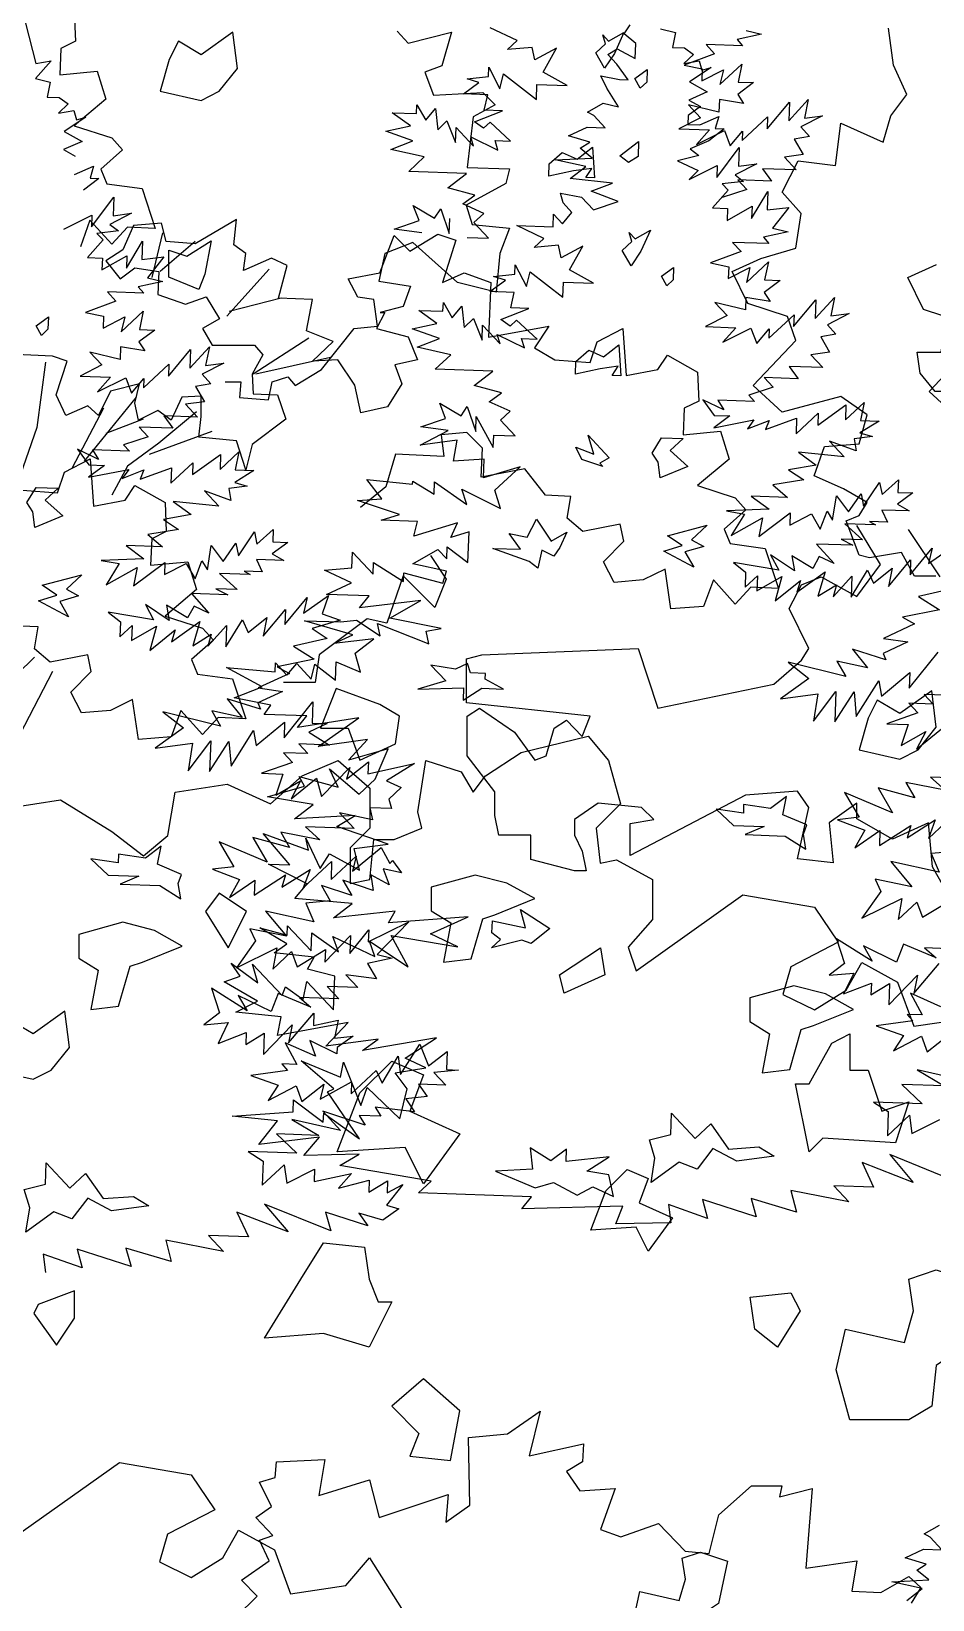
# Model space of a CAD drawing. Header units: inches. Extents: x -11 to 128, y 7 to 56.
# Drawn here: x 25.583 to 25.936, y 23.187 to 23.801 of the extents above; entities that cross this region are included whole.
import ezdxf

# ---------------------------------------------------------------- set-up
doc = ezdxf.new("R2010")
doc.units = ezdxf.units.IN
doc.header["$MEASUREMENT"] = 0
doc.layers.add('CAY', color=94, linetype='Continuous')
doc.layers.add('CAY-3', color=61, linetype='Continuous')
picture_1 = doc.add_image_def('image1.jpg', size_in_pixel=(1680, 1093))

# ---------------------------------------------------------------- blocks, each defined once
blk = doc.blocks.new('A$C76451831')
at = {"layer": 'CAY'}
for p, q in [((3764, 1772.8), (3822.4, 1787)), ((3822.4, 1787), (3840.1, 1765.7)), ((3573, 1752.2), (3604.2, 1765.7)), ((3604.2, 1765.7), (3631.9, 1741.6)), ((3673.8, 1720.9), (3680.9, 1765.7)), ((3680.9, 1765.7), (3711.5, 1755.7)), ((3732.8, 1752.2), (3764, 1772.8)), ((3840.1, 1765.7), (3850.7, 1728)), ((3545.3, 1728), (3573, 1752.2)), ((3711.5, 1755.7), (3722.2, 1738)), ((3722.2, 1738), (3732.8, 1752.2)), ((3455.6, 1700.3), (3462.1, 1738)), ((3462.1, 1738), (3507.5, 1745.1)), ((3507.5, 1745.1), (3545.3, 1728)), ((3631.9, 1741.6), (3631.9, 1706.7)), ((3317.1, 1724.4), (3361.9, 1731.5)), ((3361.9, 1731.5), (3406.7, 1703.8)), ((3850.7, 1728), (3829.5, 1706.7)), ((3677.3, 1706.7), (3673.8, 1720.9)), ((3406.7, 1703.8), (3434.4, 1682.6)), ((3434.4, 1682.6), (3455.6, 1700.3)), ((3631.9, 1706.7), (3614.8, 1689.6)), ((3631.9, 1661.9), (3635.5, 1696.7)), ((3635.5, 1696.7), (3653.2, 1696.7)), ((3653.2, 1696.7), (3677.3, 1706.7)), ((3829.5, 1706.7), (3833, 1676.1)), ((3614.8, 1689.6), (3614.8, 1658.4)), ((3833, 1676.1), (3847.2, 1679)), ((3847.2, 1679), (3878.4, 1661.9)), ((3614.8, 1658.4), (3631.9, 1661.9)), ((3878.4, 1661.9), (3878.4, 1627.1)), ((3864.3, 1582.3), (3957.4, 1648.4)), ((3957.4, 1648.4), (4019.9, 1637.7)), ((4019.9, 1637.7), (4040.5, 1607.1)), ((3878.4, 1627.1), (3857.2, 1602.9)), ((3857.2, 1602.9), (3864.3, 1582.3)), ((4040.5, 1607.1), (3999.3, 1585.8)), ((4047.6, 1565.2), (4061.2, 1589.4)), ((4061.2, 1589.4), (4092.4, 1572.3)), ((3999.3, 1585.8), (3992.2, 1561.6)), ((3992.2, 1561.6), (4019.9, 1548.1)), ((4019.9, 1548.1), (4047.6, 1565.2)), ((4092.4, 1572.3), (4106.6, 1533.9)), ((4106.6, 1533.9), (4154.9, 1541)), ((5470, 1100.6), (5471.1, 1075.2)), ((5427.3, 1091), (5436.5, 1055.8)), ((5856.5, 1075.7), (5832.8, 1086.9)), ((6069.6, 1081.4), (6048.2, 1076.7)), ((6056.2, 1084.5), (6069.6, 1081.4)), ((5458.4, 1068.9), (5457.3, 1045.7)), ((5471.1, 1075.2), (5458.4, 1068.9)), ((5848, 1067.8), (5856.5, 1075.7)), ((5869.4, 1069.8), (5848, 1067.8)), ((5871.7, 1058.8), (5869.4, 1069.8)), ((5890.7, 1069), (5871.7, 1058.8)), ((5879.1, 1048.1), (5890.7, 1069)), ((6053, 1071.1), (6021.3, 1072.2)), ((6021.3, 1072.2), (6028.7, 1064.2)), ((6048.2, 1076.7), (6053, 1071.1)), ((5449.8, 1058.1), (5436.1, 1042.7)), ((5436.5, 1055.8), (5449.8, 1058.1)), ((6028.7, 1064.2), (6002.1, 1054.3)), ((6002.1, 1054.3), (6017.8, 1051)), ((6033.2, 1037.3), (6052.4, 1055.2)), ((6052.4, 1055.2), (6049.1, 1039.5)), ((5436.1, 1042.7), (5449.1, 1039.5)), ((5457.3, 1045.7), (5490, 1048.9)), ((5490, 1048.9), (5497.4, 1024.6)), ((5812.7, 1042.3), (5831.4, 1044.3)), ((5823, 1039.2), (5812.7, 1042.3)), ((5831.4, 1044.3), (5831.6, 1052.5)), ((5831.6, 1052.5), (5841.4, 1033.6)), ((5841.4, 1033.6), (5844.6, 1046.6)), ((5844.6, 1046.6), (5873.3, 1024.3)), ((5900, 1036.5), (5879.1, 1048.1)), ((6017.8, 1051), (6017.5, 1040.6)), ((6017.5, 1040.6), (6036.4, 1050.3)), ((6036.4, 1050.3), (6033.2, 1037.3)), ((5449.1, 1039.5), (5446.4, 1026.4)), ((5446.4, 1026.4), (5456.8, 1026.1)), ((5809.5, 1029.2), (5823, 1039.2)), ((5830.8, 1028.5), (5809.5, 1029.2)), ((5827.6, 1015), (5830.8, 1028.5)), ((5873.3, 1024.3), (5873.7, 1037.4)), ((5873.7, 1037.4), (5900, 1036.5)), ((6062.7, 1039), (6048.8, 1028.6)), ((6048.8, 1028.6), (6053.9, 1020.7)), ((6049.1, 1039.5), (6062.7, 1039)), ((5464.8, 1020.4), (5456.3, 1012.5)), ((5456.3, 1012.5), (5469.5, 1014.7)), ((5456.8, 1026.1), (5464.8, 1020.4)), ((5469.5, 1014.7), (5472, 1006.5)), ((5497.4, 1024.6), (5470, 1001.4)), ((5747.3, 1012.8), (5768.6, 1012.1)), ((5763.2, 1001.4), (5747.3, 1012.8)), ((5768.6, 1012.1), (5768.9, 1019.8)), ((5768.9, 1019.8), (5776.6, 1006.4)), ((5776.6, 1006.4), (5785.1, 1016.5)), ((5785.1, 1016.5), (5787.1, 997.8)), ((5819.1, 1004.9), (5843.5, 1014.5)), ((5843.5, 1014.5), (5827.6, 1015)), ((6005.9, 1019.7), (6016.3, 1008.4)), ((6032.4, 1013.3), (6005.9, 1019.7)), ((6032.8, 1024.2), (6032.4, 1013.3)), ((6053.9, 1020.7), (6032.8, 1024.2)), ((6074.5, 998.7), (6093.9, 1022)), ((6093.3, 1005.7), (6110.2, 1024.2)), ((6093.9, 1022), (6093.3, 1005.7)), ((6110.2, 1024.2), (6107, 1008)), ((5480.2, 1008.9), (5461.2, 996.5)), ((5470, 1001.4), (5502.7, 990.9)), ((5472, 1006.5), (5480.2, 1008.9)), ((5741.8, 996.7), (5763.2, 1001.4)), ((5787.1, 997.8), (5795.1, 1005.7)), ((5795.1, 1005.7), (5802.6, 986.9)), ((5802.6, 986.9), (5803.1, 1000)), ((5803.1, 1000), (5818.4, 983.6)), ((5827.1, 999.2), (5819.1, 1004.9)), ((5832.7, 1004.4), (5827.1, 999.2)), ((5850.7, 987.9), (5832.7, 1004.4)), ((6016.3, 1008.4), (5997.4, 998.7)), ((6052.8, 988.6), (6074.8, 1009.1)), ((6074.8, 1009.1), (6074.5, 998.7)), ((6122.9, 1010.1), (6104, 1000.4)), ((6104, 1000.4), (6111.4, 992)), ((6107, 1008), (6122.9, 1010.1)), ((5476.8, 987.8), (5460.6, 980.6)), ((5461.2, 996.5), (5476.8, 987.8)), ((5502.7, 990.9), (5512.2, 980.3)), ((5765.5, 988.2), (5741.8, 996.7)), ((5746.2, 980.7), (5765.5, 988.2)), ((5818.4, 983.6), (5815.9, 991.8)), ((5815.9, 991.8), (5839.5, 980.1)), ((5839.5, 980.1), (5837.1, 988.4)), ((5837.1, 988.4), (5850.7, 987.9)), ((5997.4, 998.7), (6024.1, 997.7)), ((6024.1, 997.7), (6012.8, 985)), ((6012.8, 985), (6037.3, 997.3)), ((6037.3, 997.3), (6042.2, 983.9)), ((6042.2, 983.9), (6053.1, 996.7)), ((6053.1, 996.7), (6052.8, 988.6)), ((6111.4, 992), (6098.2, 989.7)), ((6098.2, 989.7), (6105.9, 976.3)), ((5460.6, 980.6), (5470.9, 974.8)), ((5512.2, 980.3), (5493.2, 963.4)), ((5775.4, 974.2), (5746.2, 980.7)), ((5761.9, 961.5), (5775.4, 974.2)), ((6105.9, 976.3), (6089.5, 974.1)), ((6089.5, 974.1), (6099.9, 962.9)), ((5470.3, 959), (5486.9, 966.1)), ((5486.9, 966.1), (5483.8, 955.8)), ((5493.2, 963.4), (5498.5, 950.8)), ((5812.1, 959.8), (5761.9, 961.5)), ((5795.8, 947.2), (5812.1, 959.8)), ((6070.5, 963.9), (6078.3, 953.2)), ((6099.9, 962.9), (6070.5, 963.9)), ((5491.5, 955.5), (5478, 945.1)), ((5483.8, 955.8), (5491.5, 955.5)), ((5498.5, 950.8), (5529.1, 946.6)), ((5529.1, 946.6), (5540.7, 911.8)), ((5819.6, 940.9), (5795.8, 947.2)), ((6056.8, 945.8), (6035.2, 938.9)), ((6078.3, 953.2), (6048.9, 954.2)), ((6048.9, 954.2), (6056.8, 945.8)), ((5485, 913.1), (5504.5, 939.2)), ((5504.5, 939.2), (5503.9, 922.9)), ((5770.8, 918.6), (5765.8, 931.9)), ((5765.8, 931.9), (5784.4, 920.9)), ((5808.9, 933.2), (5819.6, 940.9)), ((5827.2, 924.8), (5808.9, 933.2)), ((5460.9, 911.2), (5485.4, 923.5)), ((5483.7, 919.1), (5475.3, 895.9)), ((5502.7, 898.1), (5483.7, 919.1)), ((5485.4, 923.5), (5485, 913.1)), ((5519.9, 925), (5501, 915.3)), ((5503.9, 922.9), (5519.9, 925)), ((5749.2, 911.2), (5770.8, 918.6)), ((5784.4, 920.9), (5789.7, 928.8)), ((5789.7, 928.8), (5797.1, 907.3)), ((5797.1, 907.3), (5797.6, 920.4)), ((5818.7, 916.9), (5827.2, 924.8)), ((5831.4, 903.4), (5818.7, 916.9)), ((5508.5, 909.6), (5489.8, 907.5)), ((5489.8, 907.5), (5495.1, 901.9)), ((5501, 915.3), (5508.5, 909.6)), ((5516.4, 912.8), (5502.7, 898.1)), ((5540.7, 911.8), (5516.4, 912.8)), ((5773.1, 908.1), (5749.2, 911.2)), ((5812.9, 904), (5831.4, 903.4)), ((5495.1, 901.9), (5481.4, 886.5)), ((5515.5, 877.1), (5529.5, 900.7)), ((5529.5, 900.7), (5528.9, 884.8)), ((5481.4, 886.5), (5494.5, 886)), ((5494.1, 875.6), (5515.9, 888)), ((5494.5, 886), (5494.1, 875.6)), ((5515.9, 888), (5515.5, 877.1)), ((5528.9, 884.8), (5548, 886.9)), ((5548, 886.9), (5533.8, 868.8)), ((5547.3, 865.6), (5525.8, 860.9)), ((5533.8, 868.8), (5547.3, 865.6)), ((5506.3, 848.5), (5479.7, 838.5)), ((5498.9, 856.4), (5506.3, 848.5)), ((5530.6, 855.3), (5498.9, 856.4)), ((5525.8, 860.9), (5530.6, 855.3)), ((5479.7, 838.5), (5495.4, 835.2)), ((5495.4, 835.2), (5495.1, 824.8)), ((5510.8, 821.5), (5530, 839.5)), ((5530, 839.5), (5526.8, 823.7)), ((5495.1, 824.8), (5514, 834.6)), ((5514, 834.6), (5510.8, 821.5)), ((5540.3, 823.2), (5526.4, 812.8)), ((5526.8, 823.7), (5540.3, 823.2)), ((5510.4, 808.4), (5510, 797.5)), ((5531.5, 805), (5510.4, 808.4)), ((5526.4, 812.8), (5531.5, 805)), ((5570.9, 790), (5587.9, 808.4)), ((5587.9, 808.4), (5584.6, 792.2)), ((5510, 797.5), (5483.5, 803.9)), ((5483.5, 803.9), (5494, 792.7)), ((5552.1, 782.9), (5571.5, 806.3)), ((5571.5, 806.3), (5570.9, 790)), ((5600.5, 794.4), (5581.6, 784.6)), ((5584.6, 792.2), (5600.5, 794.4)), ((5494, 792.7), (5475, 782.9)), ((5475, 782.9), (5501.7, 782)), ((5501.7, 782), (5490.4, 769.2)), ((5490.4, 769.2), (5514.9, 781.5)), ((5514.9, 781.5), (5519.8, 768.2)), ((5519.8, 768.2), (5530.7, 781)), ((5530.4, 772.8), (5552.4, 793.3)), ((5530.7, 781), (5530.4, 772.8)), ((5552.4, 793.3), (5552.1, 782.9)), ((5581.6, 784.6), (5589, 776.2)), ((5589, 776.2), (5575.8, 773.9)), ((5575.8, 773.9), (5583.5, 760.5)), ((5583.5, 760.5), (5567.1, 758.4)), ((5567.1, 758.4), (5577.6, 747.1)), ((5577.6, 747.1), (5548.1, 748.2)), ((5548.1, 748.2), (5555.9, 737.5)), ((5534.4, 730.1), (5512.8, 723.1)), ((5526.5, 738.5), (5534.4, 730.1)), ((5555.9, 737.5), (5526.5, 738.5)), ((5472.8, 719.1), (5482.8, 705.6)), ((5491.1, 710.3), (5472.8, 719.1)), ((5518.1, 717.5), (5485.9, 718.6)), ((5485.9, 718.6), (5491.1, 710.3)), ((5512.8, 723.1), (5518.1, 717.5)), ((5573.1, 697), (5597.7, 714.7)), ((5597.3, 701.6), (5613.7, 716.9)), ((5597.7, 714.7), (5597.3, 701.6)), ((5613.7, 716.9), (5610.4, 701.1)), ((5496.3, 705.1), (5482.4, 694.7)), ((5482.4, 694.7), (5517.5, 701.6)), ((5482.8, 705.6), (5496.3, 705.1)), ((5517.5, 701.6), (5511.8, 693.7)), ((5511.8, 693.7), (5530.6, 701.2)), ((5527.6, 693.1), (5554.7, 703.1)), ((5530.6, 701.2), (5527.6, 693.1)), ((5554.2, 689.5), (5573.5, 707.4)), ((5554.7, 703.1), (5554.2, 689.5)), ((5573.5, 707.4), (5573.1, 697)), ((5626.7, 700.5), (5610, 690.2)), ((5610.4, 701.1), (5626.7, 700.5)), ((5620.8, 687.1), (5604.8, 685)), ((5604.8, 685), (5606.7, 674.5)), ((5610, 690.2), (5620.8, 687.1)), ((5596.1, 669.4), (5556.4, 673.5)), ((5556.4, 673.5), (5571.9, 662.1)), ((5606.7, 674.5), (5583.5, 683)), ((5583.5, 683), (5596.1, 669.4)), ((5571.9, 662.1), (5547.7, 658)), ((5547.7, 658), (5561, 649.3)), ((5561, 649.3), (5534.1, 644.8)), ((5534.1, 644.8), (5546.9, 634)), ((5613.2, 626.2), (5627.1, 647)), ((5627.1, 647), (5629.4, 636.5)), ((5629.4, 636.5), (5643.5, 649.2)), ((5643.5, 649.2), (5643.1, 638.3)), ((5515.2, 635.1), (5530.7, 623.7)), ((5546.9, 634), (5515.2, 635.1)), ((5586.1, 614), (5589.5, 635.2)), ((5589.5, 635.2), (5599.9, 621.2)), ((5599.9, 621.2), (5610.9, 637.2)), ((5610.9, 637.2), (5613.2, 626.2)), ((5656.2, 637.9), (5642.7, 627.9)), ((5643.1, 638.3), (5656.2, 637.9)), ((5530.7, 623.7), (5493.4, 622.2)), ((5493.4, 622.2), (5509.2, 619.4)), ((5509.2, 619.4), (5497.7, 600.8)), ((5497.7, 600.8), (5525, 616.1)), ((5521.7, 599.9), (5549.1, 620.3)), ((5525, 616.1), (5521.7, 599.9)), ((5549.1, 620.3), (5548.8, 609.9)), ((5548.8, 609.9), (5567.7, 619.6)), ((5567.7, 619.6), (5575.4, 606.2)), ((5575.4, 606.2), (5581.3, 621.9)), ((5581.3, 621.9), (5586.1, 614)), ((5629, 622.9), (5634, 612.3)), ((5652.9, 622.1), (5629, 622.9)), ((5642.7, 627.9), (5652.9, 622.1)), ((5596.8, 610.9), (5612.2, 596.8)), ((5623.5, 610), (5596.8, 610.9)), ((5618.2, 612.9), (5623.5, 610)), ((5634, 612.3), (5618.2, 612.9)), ((5603.9, 592.1), (5572.2, 593.2)), ((5572.2, 593.2), (5587.5, 576.3)), ((5612.2, 596.8), (5593.6, 597.4)), ((5593.6, 597.4), (5603.9, 592.1)), ((5653.7, 566.3), (5673.1, 589.7)), ((5669.9, 576.2), (5691.8, 591.7)), ((5673.1, 589.7), (5669.9, 576.2)), ((5691.8, 591.7), (5686.2, 575.6)), ((5499.6, 577.1), (5510.2, 568.6)), ((5539.2, 570.3), (5499.6, 577.1)), ((5552.8, 569.8), (5532, 583.7)), ((5532, 583.7), (5539.2, 570.3)), ((5568.7, 572), (5550.5, 583.1)), ((5550.5, 583.1), (5552.8, 569.8)), ((5574.5, 582.2), (5568.7, 572)), ((5587.5, 576.3), (5574.5, 582.2)), ((5634.8, 556.1), (5654.2, 579.4)), ((5654.2, 579.4), (5653.7, 566.3)), ((5686.2, 575.6), (5701.9, 570.1)), ((5510.2, 568.6), (5509.7, 555.5)), ((5509.7, 555.5), (5520.5, 565.5)), ((5520.5, 565.5), (5520, 552.4)), ((5520, 552.4), (5541.7, 564.8)), ((5541.7, 564.8), (5536, 543.7)), ((5536, 543.7), (5557.9, 561.5)), ((5554.9, 551.2), (5579.5, 568.9)), ((5557.9, 561.5), (5554.9, 551.2)), ((5579.5, 568.9), (5573.3, 547.8)), ((5586.4, 547.4), (5602.9, 565.4)), ((5602.3, 546.8), (5616.7, 570.3)), ((5602.9, 565.4), (5602.3, 546.8)), ((5616.7, 570.3), (5621.8, 559.3)), ((5621.8, 559.3), (5638.1, 572.3)), ((5638.1, 572.3), (5634.8, 556.1)), ((5701.9, 570.1), (5677.6, 562.8)), ((5677.6, 562.8), (5690.5, 554.2)), ((5573.3, 547.8), (5589.5, 557.7)), ((5589.5, 557.7), (5586.4, 547.4)), ((5690.5, 554.2), (5661.2, 547.5)), ((5661.2, 547.5), (5679.4, 536)), ((5679.4, 536), (5647, 529.4)), ((5683.6, 539.8), (5680.1, 515.6)), ((5657.7, 523.6), (5630.5, 510.9)), ((5647, 529.4), (5657.7, 523.6)), ((5651.7, 507.9), (5630, 497.8)), ((5630.5, 510.9), (5651.7, 507.9)), ((5680.1, 515.6), (5652.4, 515.6)), ((5632.6, 492.3), (5603.4, 501.4)), ((5603.4, 501.4), (5616.4, 485.1)), ((5630, 497.8), (5632.6, 492.3)), ((5653, 467.5), (5678.1, 498.8)), ((5678.1, 498.8), (5677.5, 480.3)), ((5597.6, 477.6), (5547.3, 490.2)), ((5547.3, 490.2), (5565.4, 476)), ((5589.9, 491), (5597.6, 477.6)), ((5616.4, 485.1), (5589.9, 491)), ((5628.7, 460.7), (5653.5, 481.1)), ((5653.5, 481.1), (5653, 467.5)), ((5690.6, 479.8), (5674.5, 472.2)), ((5677.5, 480.3), (5690.6, 479.8)), ((5565.4, 476), (5540.7, 458.3)), ((5606.8, 442.8), (5626.5, 473.9)), ((5626.5, 473.9), (5628.7, 460.7)), ((5674.5, 472.2), (5692.6, 461.1)), ((5540.7, 458.3), (5573.1, 462.6)), ((5569.5, 438.7), (5589, 464.8)), ((5573.1, 462.6), (5569.5, 438.7)), ((5589, 464.8), (5588.1, 438)), ((5588.1, 438), (5604.8, 464.2)), ((5604.8, 464.2), (5606.8, 442.8)), ((5652.5, 454.4), (5660.4, 445.9)), ((5673.8, 453.6), (5652.5, 454.4)), ((5665.9, 462.1), (5673.8, 453.6)), ((5692.6, 461.1), (5665.9, 462.1)), ((5660.4, 445.9), (5633.3, 436.5)), ((5685.6, 416.1), (5710.5, 441.5)), ((5707.5, 431.2), (5726.6, 446.4)), ((5710.5, 441.5), (5707.5, 431.2)), ((5726.6, 446.4), (5726.2, 435.9)), ((5726.2, 435.9), (5766.8, 445)), ((5766.8, 445), (5742.3, 429.9)), ((5633.3, 436.5), (5651.9, 435.8)), ((5651.9, 435.8), (5645.8, 417.4)), ((5645.8, 417.4), (5667.5, 429.8)), ((5659.3, 414.3), (5681.2, 432.1)), ((5667.5, 429.8), (5659.3, 414.3)), ((5681.2, 432.1), (5685.6, 416.1)), ((5742.3, 429.9), (5755.2, 424.1)), ((5755.2, 424.1), (5744.5, 414)), ((5744.5, 414), (5746.9, 405.8)), ((5701.4, 401.9), (5714.1, 388.3)), ((5730.2, 395.9), (5701.4, 401.9)), ((5746.9, 405.8), (5727.9, 406.4)), ((5727.9, 406.4), (5730.2, 395.9)), ((5650.1, 385.1), (5657.8, 371.7)), ((5684.3, 378.5), (5650.1, 385.1)), ((5714.1, 388.3), (5671.6, 389.8)), ((5671.6, 389.8), (5684.3, 378.5)), ((5596.3, 376.6), (5609.2, 354.8)), ((5638.3, 358.8), (5596.3, 376.6)), ((5625.9, 380.5), (5638.3, 358.8)), ((5657.8, 371.7), (5625.9, 380.5)), ((5712.8, 351.2), (5737.6, 371.6)), ((5737.6, 371.6), (5745.2, 357.8)), ((5669.7, 336.4), (5694.5, 359.5)), ((5694, 343.7), (5716, 364.2)), ((5694.5, 359.5), (5694, 343.7)), ((5716, 364.2), (5712.8, 351.2)), ((5745.2, 357.8), (5747.6, 360.4)), ((5747.6, 360.4), (5755.4, 349.7)), ((5609.2, 354.8), (5590.5, 352.7)), ((5590.5, 352.7), (5614.2, 343.7)), ((5614.2, 343.7), (5605.5, 328.2)), ((5605.5, 328.2), (5627.4, 343.3)), ((5626.9, 330.2), (5654.2, 347.8)), ((5627.4, 343.3), (5626.9, 330.2)), ((5651.2, 337), (5675.7, 352.5)), ((5654.2, 347.8), (5651.2, 337)), ((5675.7, 352.5), (5669.7, 336.4)), ((5730.8, 334.2), (5704.4, 343.3)), ((5704.4, 343.3), (5712.1, 329.9)), ((5744.6, 339.2), (5728.6, 347.9)), ((5728.6, 347.9), (5730.8, 334.2)), ((5755.4, 349.7), (5739.6, 353)), ((5739.6, 353), (5744.6, 339.2)), ((5712.1, 329.9), (5685.6, 338.5)), ((5685.6, 338.5), (5693.3, 325.1)), ((5636.8, 316.2), (5655.1, 294.3)), ((5679.1, 307), (5636.8, 316.2)), ((5693.3, 325.1), (5672, 323.1)), ((5672, 323.1), (5679.1, 307)), ((5726.5, 289.5), (5762, 306.9)), ((5762, 306.9), (5734.3, 278.4)), ((5628.2, 290.2), (5611.5, 266.8)), ((5623.2, 300.8), (5628.2, 290.2)), ((5655.1, 294.3), (5623.2, 300.8)), ((5688.7, 271.8), (5710.9, 295)), ((5710.3, 279.2), (5726.9, 299.9)), ((5710.9, 295), (5710.3, 279.2)), ((5726.9, 299.9), (5726.5, 289.5)), ((5611.5, 266.8), (5646.6, 284.1)), ((5646.6, 284.1), (5643.2, 265.7)), ((5643.2, 265.7), (5659.6, 281)), ((5659.6, 281), (5664.6, 267.6)), ((5664.6, 267.6), (5689.1, 282.7)), ((5689.1, 282.7), (5688.7, 271.8)), ((5747.3, 275.2), (5725.9, 270.5)), ((5734.3, 278.4), (5747.3, 275.2)), ((5733.6, 257.1), (5706.9, 260.7)), ((5706.9, 260.7), (5717.4, 249.5)), ((5725.9, 270.5), (5733.6, 257.1)), ((5620.7, 229.3), (5589.6, 249)), ((5589.6, 249), (5596.6, 227.4)), ((5717.4, 249.5), (5690.7, 250.4)), ((5690.7, 250.4), (5700.8, 239.6)), ((5641.9, 228.5), (5613, 242.7)), ((5613, 242.7), (5620.7, 229.3)), ((5647.9, 244.2), (5641.9, 228.5)), ((5676.5, 232.3), (5647.9, 244.2)), ((5700.8, 239.6), (5666.4, 240.8)), ((5666.4, 240.8), (5676.5, 232.3)), ((5596.6, 227.4), (5583.1, 217)), ((5583.1, 217), (5604.4, 219)), ((5604.4, 219), (5595.6, 200.7)), ((5656.8, 201.3), (5679, 227.2)), ((5679, 227.2), (5678.7, 216.4)), ((5678.7, 216.4), (5700.1, 221.1)), ((5700.1, 221.1), (5696.9, 205.3)), ((5595.6, 200.7), (5620, 210.3)), ((5620, 210.3), (5619.6, 199.9)), ((5619.6, 199.9), (5635.8, 209.7)), ((5635.2, 191.1), (5660.1, 217)), ((5635.8, 209.7), (5635.2, 191.1)), ((5660.1, 217), (5656.8, 201.3)), ((5696.9, 205.3), (5713.2, 207)), ((5713.2, 207), (5699.3, 197.1)), ((5654.1, 201.4), (5664.3, 182.4)), ((5680.4, 189.6), (5654.1, 201.4)), ((5699.1, 191.6), (5675.5, 203.3)), ((5675.5, 203.3), (5680.4, 189.6)), ((5699.3, 197.1), (5699.1, 191.6)), ((5754.7, 173.8), (5771.4, 200)), ((5771.4, 200), (5778.9, 181.1)), ((5778.9, 181.1), (5795.2, 193.7)), ((5795.2, 193.7), (5794.7, 177.9)), ((5651.2, 182.9), (5656, 177.3)), ((5664.3, 182.4), (5651.2, 182.9)), ((5738.5, 166.2), (5752.5, 189.8)), ((5752.5, 189.8), (5754.7, 173.8)), ((5794.7, 177.9), (5805.1, 177.5)), ((5656, 177.3), (5624.1, 172.9)), ((5624.1, 172.9), (5647.8, 164.4)), ((5647.8, 164.4), (5639.2, 151.1)), ((5668.6, 150.1), (5687.7, 165.3)), ((5684.6, 152.2), (5711.8, 167.2)), ((5687.7, 165.3), (5684.6, 152.2)), ((5711.5, 156.8), (5733.5, 177.3)), ((5711.8, 167.2), (5711.5, 156.8)), ((5733.5, 177.3), (5738.5, 166.2)), ((5794.2, 164.3), (5770.2, 165.1)), ((5770.2, 165.1), (5778, 154.4)), ((5805.1, 177.5), (5783.7, 175.5)), ((5783.7, 175.5), (5794.2, 164.3)), ((5639.2, 151.1), (5663.7, 163.9)), ((5663.7, 163.9), (5668.6, 150.1)), ((5778, 154.4), (5759.3, 152.4)), ((5759.3, 152.4), (5766.7, 141.2)), ((5723.7, 129.6), (5686.9, 141.7)), ((5686.9, 141.7), (5702.2, 124.9)), ((5737.5, 137.3), (5718.5, 137.9)), ((5718.5, 137.9), (5723.7, 129.6)), ((5766.7, 141.2), (5732.4, 145.1)), ((5732.4, 145.1), (5737.5, 137.3)), ((5702.2, 124.9), (5659.9, 134.5)), ((5659.9, 134.5), (5683.5, 120.6)), ((5646.4, 121.9), (5664.3, 104.9)), ((5683.5, 120.6), (5646.4, 121.9)), ((5621.8, 106.4), (5634.7, 98.2)), ((5664.3, 104.9), (5621.8, 106.4)), ((5634.7, 98.2), (5633.9, 77)), ((5633.9, 77), (5653.1, 94.9)), ((5653.1, 94.9), (5655.3, 78.9)), ((5655.3, 78.9), (5679.7, 91.2)), ((5679.7, 91.2), (5679.3, 80.4)), ((5679.3, 80.4), (5711.8, 87.4)), ((5711.8, 87.4), (5700.4, 74.6)), ((5700.4, 74.6), (5727.4, 81.4)), ((5727.4, 81.4), (5727.1, 71)), ((5727.1, 71), (5743.3, 80.8)), ((5756.7, 77.6), (5742.5, 59.6)), ((5743.3, 80.8), (5742.9, 70.4)), ((5742.9, 70.4), (5756.7, 77.6)), ((5693.7, 37.2), (5636.1, 60.6)), ((5636.1, 60.6), (5656.5, 36.3)), ((5753.3, 56.5), (5739.3, 46.5)), ((5742.5, 59.6), (5753.3, 56.5)), ((5656.5, 36.3), (5611.8, 53.7)), ((5611.8, 53.7), (5621.9, 32)), ((5726, 41.5), (5689.3, 53.7)), ((5689.3, 53.7), (5693.7, 37.2)), ((5739.3, 46.5), (5718.3, 52.7)), ((5718.3, 52.7), (5726, 41.5)), ((5600.2, 19.2), (5549.8, 29.1)), ((5549.8, 29.1), (5554.6, 10.4)), ((5621.9, 32), (5587.1, 33.3)), ((5587.1, 33.3), (5600.2, 19.2)), ((5476.9, 4.9), (5442.9, 17)), ((5442.9, 17), (5445, 1)), ((5472.5, 21.4), (5476.9, 4.9)), ((5519.5, 6.1), (5472.5, 21.4)), ((5515.1, 22.2), (5519.5, 6.1)), ((5554.6, 10.4), (5515.1, 22.2))]:
    blk.add_line(p, q, dxfattribs=at)
for points in [[(4291.9, 2026.8), (4309.9, 2044.7), (4296.2, 2058.5), (4320.4, 2075.3), (4312, 2093.3), (4323.6, 2097.5), (4308.8, 2113.3), (4322.5, 2122.8), (4312, 2143.9), (4325.7, 2148.1), (4326.7, 2161.8), (4368.9, 2163.9), (4363.7, 2132.3), (4408, 2146), (4416.4, 2113.3), (4476.5, 2133.3), (4474.4, 2109.1), (4495.5, 2123.9), (4494.4, 2182.9), (4528.2, 2186.1), (4556.7, 2206.1), (4547.2, 2167.1), (4594.6, 2177.6), (4593.6, 2161.8), (4579.9, 2153.4), (4591.5, 2136.5), (4622.1, 2138.6), (4609.4, 2102.8), (4627.3, 2096.4), (4660, 2108), (4683.2, 2083.8), (4704.3, 2081.7), (4712.8, 2115.4), (4741.2, 2140.7), (4767.6, 2140.7), (4765.5, 2131.2), (4794, 2138.6), (4788.7, 2069), (4833, 2075.3), (4828.8, 2049), (4854.1, 2047.9), (4878.3, 2061.6), (4888.9, 2052.1), (4880.5, 2038.4)], [(1249.3, 1161.6), (1258.8, 1151.1), (1296.7, 1160.6), (1288.3, 1131.1), (1273.5, 1125.8), (1280.9, 1105.7), (1324.2, 1107.9), (1334.7, 1097.3), (1315.7, 1086.8), (1310.4, 1042.5), (1347.4, 1041.4), (1344.2, 1028.7), (1309.4, 1009.8), (1314.7, 992.9), (1347.4, 989.7), (1338.9, 967.6), (1335.8, 933.8), (1302, 942.3), (1263, 977.1), (1238.7, 967.6), (1233.4, 943.3), (1260.9, 939.1), (1254.5, 921.2), (1234.5, 915.9), (1238.7, 915.9), (1231.3, 902.2), (1258.8, 894.8), (1267.2, 874.8), (1247.2, 870.5), (1253.5, 853.7)], [(1738.5, 824), (1713.4, 847.2), (1750.3, 886.5)], [(1743.2, 907.3), (1708.6, 918.7), (1694.9, 946.6), (1720, 958)], [(1479.2, 1163.4), (1492.2, 1160.3), (1489.5, 1147.2), (1499.9, 1146.8), (1507.9, 1141.1), (1499.4, 1133.3), (1512.7, 1135.5), (1515.1, 1127.3), (1523.3, 1129.7), (1504.3, 1117.2), (1519.9, 1108.5), (1503.8, 1101.4), (1514, 1095.6), (1503.3, 1087.8), (1503, 1080.1), (1513.4, 1079.7), (1530, 1086.9), (1526.9, 1076.5), (1534.6, 1076.3), (1521.1, 1065.9), (1505, 1058.7), (1512.5, 1053), (1493.8, 1048.2), (1512, 1039.9), (1504.1, 1032), (1528.5, 1044.3), (1528.1, 1033.9), (1547.6, 1060), (1547.1, 1043.7), (1563, 1045.8), (1544.1, 1036.1), (1551.6, 1030.3), (1532.9, 1028.3), (1538.2, 1022.7), (1524.5, 1007.3), (1537.6, 1006.8), (1537.3, 996.4), (1559, 1008.8), (1558.6, 997.9), (1572.6, 1021.5), (1572, 1005.6), (1591.1, 1007.7), (1576.9, 989.6), (1590.4, 986.4), (1568.9, 981.7), (1573.7, 976.1), (1542, 977.2), (1549.5, 969.2), (1522.8, 959.3), (1538.6, 956), (1538.2, 945.6), (1557.1, 955.4), (1554, 942.3), (1573.2, 960.2), (1569.9, 944.5), (1583.5, 944), (1569.5, 933.6), (1574.7, 925.7), (1553.5, 929.2), (1553.1, 918.3), (1526.6, 924.7), (1537.1, 913.4), (1518.2, 903.7), (1544.9, 902.7), (1533.5, 890), (1558, 902.3), (1563, 889), (1573.8, 901.7), (1573.5, 893.6), (1595.6, 914.1), (1595.2, 903.7), (1614.6, 927.1), (1614, 910.8), (1631, 929.2), (1627.7, 913), (1643.6, 915.2), (1624.7, 905.4), (1632.1, 897), (1618.9, 894.7), (1626.6, 881.3), (1610.2, 879.2), (1620.7, 867.9), (1591.3, 868.9), (1599.1, 858.2), (1569.6, 859.3), (1577.5, 850.8), (1556, 843.9), (1561.2, 838.3), (1529.1, 839.4), (1534.2, 831), (1515.9, 839.8), (1525.9, 826.3), (1539.5, 825.9), (1525.5, 815.5), (1560.6, 822.4), (1554.9, 814.4), (1573.8, 821.9), (1570.8, 813.9), (1597.8, 823.8), (1597.4, 810.2), (1616.6, 828.2), (1616.2, 817.7), (1640.9, 835.5), (1640.4, 822.3), (1656.8, 837.6), (1653.5, 821.9), (1669.8, 821.3), (1653.1, 811), (1663.9, 807.9), (1648, 805.8), (1649.9, 795.3), (1626.6, 803.8), (1639.3, 790.2), (1599.5, 794.3), (1615, 782.9), (1590.8, 778.7), (1604.1, 770.1), (1577.2, 765.6), (1590, 754.7), (1558.3, 755.8), (1573.8, 744.4), (1536.6, 743), (1552.3, 740.2), (1540.8, 721.6), (1568.1, 736.9), (1564.8, 720.7), (1592.2, 741.1), (1591.9, 730.6), (1610.8, 740.4), (1618.5, 727), (1624.5, 742.7), (1629.2, 734.8), (1632.6, 756), (1643, 742), (1654, 757.9), (1656.3, 747), (1670.2, 767.8), (1672.6, 757.3), (1686.6, 770), (1686.2, 759.1), (1699.3, 758.6), (1685.9, 748.7), (1696.1, 742.9), (1672.1, 743.7), (1677.2, 733.1), (1661.3, 733.7), (1666.6, 730.8), (1639.9, 731.7), (1655.3, 717.6), (1636.8, 718.2), (1647, 712.9), (1615.3, 714), (1630.6, 697.1), (1617.6, 703), (1611.9, 692.8), (1593.7, 703.8), (1595.9, 690.6), (1575.1, 704.5), (1582.3, 691.1), (1542.7, 697.9), (1553.3, 689.4), (1552.8, 676.3), (1563.6, 686.3), (1563.1, 673.2), (1584.9, 685.6), (1579.1, 664.5), (1601.1, 682.3), (1598, 672), (1622.6, 689.7), (1616.4, 668.6), (1632.6, 678.5), (1629.6, 668.1), (1646.1, 686.1), (1645.4, 667.6), (1659.8, 691.1), (1664.9, 680), (1681.2, 693.1), (1677.9, 676.9), (1697.3, 700.2), (1696.8, 687.1), (1716.2, 710.4), (1713, 696.9), (1734.9, 712.5)], [(1733.6, 674.9), (1704.3, 668.2), (1722.5, 656.7), (1690.1, 650.1), (1700.8, 644.3), (1673.6, 631.7), (1694.8, 628.7), (1673.2, 618.6), (1675.7, 613), (1646.5, 622.2), (1659.6, 605.9), (1633, 611.8), (1640.7, 598.4), (1590.4, 611), (1608.5, 596.8), (1583.9, 579.1), (1616.2, 583.4), (1612.6, 559.5), (1632.1, 585.5), (1631.2, 558.8), (1648, 585), (1649.9, 563.6), (1669.6, 594.7), (1671.9, 581.4), (1696.6, 601.9), (1696.1, 588.3), (1721.2, 619.6)], [(1735.8, 581.9), (1709.1, 582.8), (1716.9, 574.4), (1695.7, 575.2), (1703.5, 566.7), (1676.5, 557.2), (1695, 556.6), (1688.9, 538.2), (1710.7, 550.6), (1702.4, 535), (1724.3, 552.8)], [(1757.2, 509.1), (1714.7, 510.6), (1727.4, 499.2), (1693.2, 505.9), (1700.9, 492.5), (1669.1, 501.3), (1681.4, 479.5), (1639.5, 497.3), (1652.3, 475.6), (1633.6, 473.5), (1657.4, 464.5), (1648.7, 449), (1670.5, 464.1), (1670, 450.9), (1697.4, 468.6), (1694.3, 457.8), (1718.8, 473.3), (1712.8, 457.1), (1737.7, 480.3)], [(1736.5, 445.9), (1715.1, 443.9), (1722.2, 427.8), (1680, 437), (1698.2, 415), (1666.3, 421.6), (1671.3, 411), (1654.7, 387.5), (1689.7, 404.9), (1686.3, 386.4), (1702.7, 401.7), (1707.7, 388.4), (1732.3, 403.4)], [(1743.9, 360.4), (1709.5, 361.6), (1719.6, 353.1), (1691, 365), (1685, 349.3), (1656.1, 363.5), (1663.8, 350.1), (1632.7, 369.7), (1639.7, 348.2), (1626.2, 337.8), (1647.6, 339.7), (1638.8, 321.5), (1663.1, 331), (1662.7, 320.6), (1679, 330.5), (1678.3, 311.9), (1703.2, 337.8), (1700, 322), (1722.2, 348)], [(1723.6, 310.3), (1697.2, 322.1), (1707.5, 303.2), (1694.3, 303.7), (1699.1, 298), (1667.2, 293.7), (1691, 285.2), (1682.3, 271.9), (1706.8, 284.6), (1711.8, 270.9), (1730.9, 286.1)], [(1745.3, 245.7), (1703.1, 255.3), (1726.6, 241.3), (1689.5, 242.6), (1707.5, 225.7), (1664.9, 227.2), (1677.8, 219), (1677, 197.7), (1696.2, 215.6), (1698.4, 199.7), (1722.9, 212)], [(1736.8, 158), (1679.2, 181.3), (1699.6, 157), (1654.9, 174.5), (1665, 152.8), (1630.2, 154), (1643.3, 140), (1592.9, 149.9), (1597.7, 131.1), (1558.2, 142.9), (1562.6, 126.9), (1515.6, 142.2), (1520, 125.7), (1486, 137.8), (1488.1, 121.8), (1440.1, 120.8), (1446.1, 136.4), (1358.1, 134.1), (1366.6, 144.6), (1267.9, 148.1), (1279.1, 158.1), (1199.4, 171.8), (1216.1, 181.6), (1168, 180.6), (1181.7, 196.4), (1128.5, 190.1), (1145, 210.9), (1105.3, 215), (1158.5, 218.6), (1158.8, 229), (1184.9, 209.5), (1185.2, 217.6), (1216.5, 195.2), (1188.5, 236.1), (1194, 238.6), (1165.5, 263.2), (1199.8, 248.8), (1202.6, 261.9), (1217.6, 224.2), (1223.1, 239.9), (1251.6, 212.6), (1257.9, 238.7), (1247.6, 252.6), (1274.4, 257.1), (1256.2, 265.5), (1283.5, 283.1), (1219.2, 272.2), (1232.7, 282.1), (1187.2, 276), (1206.5, 296.7), (1144.9, 285.2), (1148.2, 301.4), (1108.5, 305.5), (1127.4, 315.3), (1098.5, 332.2), (1112.3, 337.1), (1104.5, 348.3), (1127.9, 331.1), (1123.1, 347.6), (1148.9, 320), (1151.8, 327.6), (1167.3, 316.6), (1170.6, 332.4), (1193.7, 307.5), (1194.8, 337), (1171, 343.2), (1176.8, 353.5), (1142, 357.4), (1153.2, 365.2), (1129.6, 379.1), (1153.4, 372.9), (1153.7, 381), (1174.2, 359), (1174.8, 374.8), (1198.2, 358.2), (1193.2, 371.5), (1229.8, 354.3), (1225.3, 367.6), (1258.9, 345.2), (1244, 372.4), (1302.2, 362.7), (1278.5, 373.9), (1311.2, 388.7), (1241.7, 383.4), (1247.5, 393.6), (1193.8, 387.8), (1210.1, 400.4), (1160, 404.8), (1170.8, 417.6), (1137, 434.6), (1155.6, 434), (1132.5, 461.5), (1171.9, 447), (1169.5, 457.5), (1182.2, 430.8), (1190.3, 443.7), (1216.6, 429.6), (1211.8, 448.3), (1241.4, 452.3), (1196.6, 467.5), (1212.8, 477.3), (1159.7, 474.2), (1176, 486.8), (1136.3, 493.6), (1168.4, 502.9), (1163.7, 511.2), (1197.8, 501.9), (1190.2, 518), (1216.2, 495.8), (1230.2, 508.9), (1241.6, 535.3), (1206.8, 525.6), (1223.3, 543.6), (1180.5, 537.4), (1215.8, 562.4), (1162.5, 553.9), (1170.5, 564), (1133.4, 565.3), (1139.1, 573.3), (1107.2, 579.8), (1131.5, 589.4), (1100.4, 606.4), (1142.9, 602.6), (1143.1, 610.3), (1153.2, 599.5), (1161.7, 609.7), (1174.4, 596.1), (1177.5, 609.1), (1195.6, 595.3), (1196.2, 611.2), (1217.2, 602.3), (1212.8, 618.8), (1229.1, 631.3), (1194, 627.1), (1210.6, 634.7), (1168.4, 647.1), (1200.1, 646), (1213.8, 647.7), (1234.6, 633.9), (1232.3, 644.8), (1276.9, 627), (1274.6, 637.9), (1287.8, 640.2), (1242.8, 649.4), (1270.1, 664.8), (1216.4, 658.5), (1224.9, 668.7), (1187.8, 670), (1209.5, 680.1), (1185.8, 691.3), (1209.9, 693.2), (1210.4, 706.8), (1228.3, 687.6), (1228.7, 698), (1254.8, 681.2), (1255.1, 688.9), (1289.2, 680), (1292.3, 690.3), (1263.1, 696.8), (1284.8, 709.2), (1292.7, 701.2), (1293, 711.6), (1311.1, 697.8), (1312.1, 724.6), (1296, 719.7), (1301.9, 732.6), (1263.9, 720.8), (1267.1, 733.8), (1235.4, 734.9), (1251.4, 739.8), (1214.7, 752), (1236, 753.5), (1223, 770.3), (1262.8, 766.2), (1262.9, 768.9), (1281.5, 757.4), (1281.9, 768.2), (1310.2, 748.6), (1305.7, 761.9), (1339.5, 744.9), (1334.6, 760.9), (1356.7, 781.5), (1324.6, 771.7), (1325.2, 788), (1298.4, 786.2), (1301.7, 804.7), (1269.4, 800.4), (1293.9, 813.1), (1270, 816.2), (1291.5, 823.6), (1286.5, 837), (1305.2, 825.9), (1310.4, 833.9), (1317.9, 812.3), (1318.3, 825.4), (1333.2, 798.2), (1333.6, 809), (1352.2, 808.4), (1339.5, 822), (1347.9, 829.8), (1329.6, 838.2), (1340.3, 846), (1316.5, 852.2), (1332.8, 864.8), (1282.6, 866.6), (1296.2, 879.2), (1266.9, 885.7), (1286.2, 893.2), (1262.5, 901.7), (1284, 906.4), (1268.1, 917.8), (1289.3, 917.1), (1289.6, 924.8), (1297.3, 911.4), (1305.8, 921.5), (1307.9, 902.9), (1315.9, 910.7), (1323.4, 891.9), (1323.8, 905), (1339.1, 888.6), (1336.7, 896.9), (1360.3, 885.2), (1357.8, 893.4), (1371.4, 892.9), (1353.4, 909.4), (1347.8, 904.2), (1339.8, 909.9), (1364.2, 919.5), (1348.4, 920), (1351.5, 933.5), (1330.3, 934.3), (1343.8, 944.2), (1333.4, 947.3), (1352.1, 949.4), (1352.4, 957.5), (1362.1, 938.6), (1365.3, 951.6), (1394, 929.3), (1394.4, 942.4), (1420.7, 941.5), (1399.8, 953.1), (1411.4, 974), (1392.5, 963.8), (1390.1, 974.8), (1368.8, 972.8), (1377.2, 980.7), (1353.6, 991.9), (1385.3, 990.8), (1385.6, 1001.7), (1393.5, 993.3), (1401.6, 1003.4), (1394.2, 1011.8), (1391.7, 1020.1), (1410.2, 1016.7), (1420.7, 1005.5), (1442.2, 1012.9), (1418.5, 1021.8), (1437.3, 1028.9), (1400.3, 1032.9), (1413.8, 1043.3), (1387.3, 1049.2), (1419.5, 1050.8), (1409, 1059.4), (1417.3, 1064.5), (1398.9, 1070.1), (1415, 1077.7), (1430.9, 1077.2), (1420.8, 1088), (1415.5, 1090.9), (1428.9, 1098.6), (1442.4, 1095.4), (1432.1, 1111.6), (1427, 1122.6), (1443.2, 1119.4), (1450.9, 1119.1), (1441, 1132.6), (1433.1, 1141), (1441.4, 1146.2), (1457, 1137.5), (1457.5, 1150.6), (1447.3, 1159.1), (1452.6, 1167.1)], [(4100.3, 1032.9), (4113.8, 1043.3), (4087.3, 1049.2), (4119.5, 1050.8), (4109, 1059.4), (4117.3, 1064.5), (4098.9, 1070.1), (4115, 1077.7), (4130.9, 1077.2), (4120.8, 1088), (4115.5, 1090.9), (4128.9, 1098.6)], [(5963.8, 1034.3), (5959.1, 1042.6), (5969.8, 1050.4), (5969.4, 1039.5), (5963.8, 1034.3)], [(1253.5, 853.7), (1240.8, 833.6), (1217.6, 828.4), (1212.4, 852.6), (1197.6, 874.8), (1175.4, 873.7), (1193.4, 890.6), (1170.2, 900.1), (1175.4, 927.5), (1145.9, 928.6), (1153.3, 957), (1139.6, 963.4), (1115.3, 952.8), (1117.4, 967.6), (1106.9, 975), (1109, 997.1), (1073.1, 976), (1047.8, 978.1), (1043.6, 993.9), (1019.3, 991.8), (1009.9, 970.7), (995.1, 961.2), (1007.7, 945.4), (1020.4, 954.9), (1041.5, 951.8), (1040.4, 931.7), (1064.7, 923.3), (1082.6, 929.6), (1094.2, 910.6), (1079.5, 902.2), (1087.9, 887.4), (1124.8, 887.4), (1132.2, 879), (1122.7, 862.1), (1123.8, 845.2), (1144.9, 844.2), (1152.2, 823.1), (1122.7, 800.9), (1117.4, 778.8), (1109, 804.1), (1076.3, 807.3), (1078.4, 825.2), (1078.4, 843.1), (1061.5, 842.1), (1052, 822), (1040.4, 830.5), (1023.6, 822), (1020.4, 836.8), (1024.6, 853.7), (999.3, 847.3), (988.8, 826.2), (979.3, 834.7), (960.3, 826.2), (951.8, 844.2), (961.3, 873.7), (948.7, 877.9), (904.4, 880)], [(1044.7, 985.5), (1035.2, 946.5)], [(1073.1, 978.1), (1042.6, 951.8)], [(1137.5, 953.9), (1100.6, 912.7)], [(1484.5, 939.3), (1479.8, 947.6), (1490.5, 955.4), (1490.1, 944.5), (1484.5, 939.3)], [(1148, 928.6), (1102.7, 917)], [(1172.3, 893.7), (1123.8, 862.1)], [(1191.3, 876.9), (1125.9, 862.1)], [(922.3, 760.9), (952.9, 758.7), (959.2, 776.7), (981.4, 788.3), (984.5, 747.1), (1012, 752.4), (1020.4, 765.1), (1046.8, 750.3), (1047.8, 725), (1035.2, 718.7), (1034.1, 695.5), (1066.8, 698.6), (1074.2, 674.4), (1046.8, 651.2), (1079.5, 640.6), (1089, 630.1), (1070, 613.2), (1075.2, 600.5), (1105.8, 596.3), (1117.4, 561.5), (1093.2, 562.6), (1079.5, 547.8), (1060.5, 568.9), (1052, 545.7), (1023.6, 543.6), (1018.3, 578.4), (999.3, 568.9), (974, 566.8), (964.5, 584.7), (982.4, 602.7), (979.3, 617.4), (946.6, 611.1), (932.9, 622.7), (936, 641.7), (913.9, 642.7)], [(942.4, 872.7), (935, 815.7), (918.1, 767.2)], [(1021.5, 842.1), (976.1, 786.2)], [(5441.4, 818.5), (5436.7, 826.9), (5447.4, 834.6), (5447, 823.8), (5441.4, 818.5)], [(993, 832.6), (965.6, 779.8)], [(1027.8, 823.1), (995.1, 810.4)], [(1074.2, 829.4), (1041.5, 802), (1014.1, 782), (1000.4, 756.6)], [(1033.1, 792.5), (1087.9, 812.5)], [(948.7, 602.7), (920.2, 547.8), (869.6, 490.9)], [(932.9, 615.3), (902.3, 585.8)]]:
    blk.add_lwpolyline(points, dxfattribs=at)
for points in [[(3524.3, 1634.1), (3500.5, 1649.9), (3488.6, 1634.1), (3508.4, 1602.4)], [(3821.2, 1594.5), (3833.1, 1602.4), (3837, 1578.6), (3801.4, 1562.8), (3797.4, 1578.6)], [(3369.9, 1515.3), (3365.9, 1547), (3338.2, 1527.2), (3318.4, 1539), (3310.5, 1523.2), (3302.6, 1495.5), (3338.2, 1487.6), (3354, 1495.5)], [(4035, 1519.2), (4050.8, 1527.2), (4050.8, 1495.5), (4066.6, 1495.5), (4078.5, 1459.8), (4102.3, 1467.8), (4090.4, 1432.1), (4027.1, 1436.1), (4015.2, 1424.2), (4003.3, 1483.6), (4015.2, 1483.6)], [(3623.3, 1475.7), (3651, 1503.4), (3678.7, 1491.5), (3666.8, 1459.8), (3710.3, 1440), (3678.7, 1396.5), (3662.8, 1428.1), (3603.5, 1424.2)], [(3837.8, 1390.3), (3856.3, 1408.8), (3874.8, 1400.9), (3866.9, 1379.8), (3895.9, 1366.6), (3874.8, 1337.5), (3864.2, 1358.6), (3824.6, 1356)], [(3571.8, 1313.3), (3591.6, 1345), (3627.2, 1341), (3631.2, 1313.3), (3639.1, 1293.5), (3651, 1293.5), (3631.2, 1253.9), (3591.6, 1265.8), (3540.1, 1261.8)], [(4038.9, 1234.1), (4046.9, 1269.7), (4098.3, 1257.8), (4106.2, 1285.6), (4102.3, 1313.3), (4126, 1321.2), (4161.7, 1309.3), (4149.8, 1253.9), (4126, 1238), (4122.1, 1202.4), (4102.3, 1190.5), (4050.8, 1190.5)], [(3342.6, 1291.2), (3338.7, 1283.3), (3358.5, 1255.6), (3374.3, 1279.3), (3374.3, 1303.1)], [(3967.7, 1269.7), (3963.7, 1297.4), (3999.3, 1301.4), (4007.3, 1285.6), (3987.5, 1253.9)], [(3702.4, 1154.9), (3710.3, 1198.4), (3678.7, 1226.2), (3651, 1202.4), (3674.7, 1178.6), (3666.8, 1158.8)], [(1109.9, 1128.8), (1106, 1160.5), (1078.3, 1140.7), (1058.5, 1152.6), (1050.5, 1136.7), (1042.6, 1109), (1078.3, 1101.1), (1094.1, 1109)], [(5925, 1065.1), (5933.4, 1073), (5931, 1080.8), (5936.2, 1075.1), (5949.6, 1082.8), (5941.3, 1064.5), (5932.7, 1051.7)], [(3862.3, 1017), (3867.6, 1040.8), (3901.9, 1032.9), (3907.2, 1051.4), (3904.5, 1069.8), (3920.4, 1075.1), (3944.1, 1067.2), (3936.2, 1030.2), (3920.4, 1019.7), (3917.7, 995.9), (3904.5, 988), (3870.2, 988)], [(1443.6, 1052.7), (1459.9, 1065.3), (1459.5, 1052.2), (1451.1, 1047)], [(1445.7, 970.1), (1454.1, 978), (1451.7, 985.8), (1456.9, 980.2), (1470.4, 987.9), (1462, 969.6), (1453.4, 956.7)], [(5923.9, 955.9), (5916.2, 956.2), (5921.4, 964.1), (5905.5, 962), (5884.1, 957.3), (5884.4, 968.1), (5895.7, 978.2), (5908.6, 972.3), (5922.1, 982.7)], [(5552.4, 869.2), (5552.4, 892.9), (5568.2, 887.7), (5589.3, 900.9), (5584, 871.8), (5578.8, 858.6)], [(1444.6, 860.9), (1436.9, 861.2), (1442.2, 869.2), (1426.3, 867), (1404.8, 862.3), (1405.2, 873.2), (1416.4, 883.2), (1429.3, 877.3), (1442.8, 887.7)], [(1428.7, 781.7), (1410.3, 787.8), (1405.3, 798.4), (1420.9, 792.4), (1416.1, 808.9), (1434.4, 789.2), (1426.1, 784.5)], [(1476.9, 785.4), (1471.7, 793.3), (1479.9, 806.6), (1498.9, 806), (1487.6, 795.5), (1503, 781.8), (1478.7, 771.8)], [(1364.6, 698.7), (1332.9, 710.2), (1356.9, 709.4), (1346.9, 723.3), (1362.7, 720.1), (1370.9, 735.6), (1383.8, 716.6), (1397.3, 724.3), (1391.3, 710.9), (1386.1, 703.4), (1375.4, 708.7), (1372.1, 693)], [(1485.1, 721.2), (1519.8, 730.4), (1506.2, 717.8), (1516.9, 712), (1500.4, 707.1), (1508.1, 693.7), (1481.9, 707.7), (1497.9, 712.6)], [(5433.8, 664.7), (5428.6, 672.6), (5436.8, 685.9), (5455.8, 685.2), (5444.5, 674.7), (5459.9, 661), (5435.5, 651)], [(1313.2, 601.7), (1310.8, 609.9), (1300.2, 604.8), (1278.6, 608.3), (1291.7, 594.7), (1267.4, 587.4), (1307.3, 588.7), (1306.9, 577.9), (1323.2, 588.2), (1342.2, 587.5), (1326.2, 596.2), (1326.3, 601.2)], [(5441.9, 600.5), (5476.7, 609.7), (5463.1, 597), (5473.8, 591.2), (5457.3, 586.3), (5465, 572.9), (5438.7, 587), (5454.8, 591.9)], [(1603.8, 461), (1606.8, 469), (1585.8, 477.9), (1589, 493.7), (1575.1, 483.3), (1551.6, 486.8), (1551.4, 479.1), (1527.5, 482.7), (1542.8, 468.5), (1569.5, 467.6), (1553, 460.5), (1587.8, 459.2), (1606, 447.7)], [(1037.6, 376.9), (1009.9, 384), (971.5, 373.4), (971.5, 352.7), (988.6, 342.1), (982.2, 307.9), (1006.3, 310.8), (1016.4, 345.6), (1027, 349.2), (1061.8, 363.3)], [(1332, 374.8), (1332.4, 385.2), (1361.2, 379.2), (1356.8, 395.2), (1382.5, 378.5), (1366.1, 365.4), (1358.1, 368.4), (1331.6, 361.7), (1339.5, 369.1)], [(5560.6, 340.2), (5563.6, 348.2), (5542.6, 357.1), (5545.9, 372.9), (5532, 362.5), (5508.5, 366), (5508.2, 358.3), (5484.4, 361.9), (5499.7, 347.7), (5526.4, 346.8), (5509.9, 339.7), (5544.7, 338.5), (5562.9, 327)], [(1474.2, 178.1), (1469.4, 194.1), (1488.1, 198.9), (1488.8, 217.4), (1509.3, 195.4), (1522.9, 208.1), (1538.4, 186.2), (1564.8, 188), (1578.1, 179.9), (1545.8, 175.6), (1524.8, 186.7), (1511.1, 168.6), (1495.4, 174.6), (1470.8, 156.9)], [(1438.2, 144.9), (1433.9, 163.6), (1414.9, 167), (1434.4, 179.5), (1396.7, 175.3), (1397, 186.2), (1383.5, 175.8), (1365.4, 187.3), (1367.4, 168.6), (1335.2, 167), (1369.6, 152.2), (1385.6, 157.1), (1406.5, 146), (1419.9, 153.2)], [(5431.1, 57.3), (5426.2, 73.3), (5445, 78.1), (5445.6, 96.7), (5466.2, 74.6), (5479.7, 87.3), (5495.3, 65.5), (5521.6, 67.3), (5535, 59.1), (5502.6, 54.8), (5481.7, 65.9), (5467.9, 47.8), (5452.3, 53.8), (5427.7, 36.1)]]:
    blk.add_lwpolyline(points, close=True, dxfattribs=at)
at = {"layer": 'CAY-3'}
for p, q in [((3320.4, 1087.1), (3413.6, 1153.2)), ((3413.6, 1153.2), (3476.1, 1142.6)), ((3476.1, 1142.6), (3496.7, 1111.9)), ((3496.7, 1111.9), (3455.4, 1090.7)), ((3455.4, 1090.7), (3448.4, 1066.5)), ((3503.8, 1070), (3517.3, 1094.2)), ((3517.3, 1094.2), (3548.6, 1077.1)), ((3476.1, 1052.9), (3503.8, 1070)), ((3548.6, 1077.1), (3562.7, 1038.8)), ((3611.1, 1045.8), (3631.7, 1070)), ((3631.7, 1070), (3673.6, 1003.9)), ((3448.4, 1066.5), (3476.1, 1052.9)), ((3562.7, 1038.8), (3611.1, 1045.8)), ((6173.4, 618.5), (6152.8, 652.7)), ((6197.6, 649.2), (6225.3, 607.9)), ((5780.9, 626.5), (5794.5, 605.9)), ((6152.8, 590.8), (6173.4, 618.5)), ((5756.9, 608.7), (5742.6, 567.5)), ((5766.8, 598.8), (5756.9, 608.7)), ((5794.5, 605.9), (5784.5, 581.1)), ((6104.4, 600.8), (6121.5, 607.9)), ((6121.5, 607.9), (6152.8, 590.8)), ((5784.5, 581.1), (5766.8, 598.8)), ((6093.8, 580.2), (6104.4, 600.8)), ((6110.9, 545.4), (6093.8, 580.2)), ((5725.5, 571.1), (5683.6, 539.8)), ((5742.6, 567.5), (5725.5, 571.1)), ((5812.2, 536.3), (5825.7, 539.8)), ((5812.2, 497.9), (5812.2, 536.3)), ((5825.7, 539.8), (5961.9, 545.3)), ((5961.9, 545.3), (5979, 493.4)), ((6080.2, 514.1), (6104.4, 535.3)), ((6104.4, 535.3), (6110.9, 545.4)), ((5979, 493.4), (6080.2, 514.1)), ((5920.1, 486.4), (5812.2, 497.9)), ((5812.8, 486.4), (5823.4, 493.4)), ((5823.4, 493.4), (5854, 472.2)), ((5812.8, 451.6), (5812.8, 486.4)), ((5888.8, 475.7), (5899.4, 482.8)), ((5899.4, 482.8), (5913, 468.7)), ((5913, 468.7), (5920.1, 486.4)), ((5854, 472.2), (5871.7, 448)), ((5881.7, 451.6), (5888.8, 475.7)), ((5836.9, 420.3), (5812.8, 451.6)), ((5871.7, 448), (5881.7, 451.6)), ((5836.9, 399.6), (5836.9, 420.3)), ((6055.5, 417.4), (5954.9, 364.8)), ((6100.9, 420.9), (6055.5, 417.4)), ((6110.9, 406.7), (6100.9, 420.9)), ((5840.5, 382.5), (5836.9, 399.6)), ((5927.1, 410.3), (5906.5, 396.1)), ((5964.9, 406.7), (5927.1, 410.3)), ((5975.5, 396.1), (5964.9, 406.7)), ((6100.9, 361.9), (6110.9, 406.7)), ((6152.8, 410.3), (6128.6, 393.2)), ((6152.8, 396.7), (6152.8, 410.3)), ((5906.5, 396.1), (5906.5, 382.5)), ((5954.9, 392.6), (5975.5, 396.1)), ((5954.9, 364.8), (5954.9, 392.6)), ((6128.6, 393.2), (6132.1, 358.4)), ((6184, 379), (6152.8, 396.7)), ((6215.3, 393.2), (6184, 379)), ((6218.8, 354.8), (6215.3, 393.2)), ((5868.2, 382.5), (5840.5, 382.5)), ((5868.2, 361.3), (5868.2, 382.5)), ((5906.5, 382.5), (5913, 368.4)), ((5906.5, 351.3), (5868.2, 361.3)), ((5913, 368.4), (5916.5, 351.3)), ((6132.1, 358.4), (6100.9, 361.9)), ((5916.5, 351.3), (5906.5, 351.3)), ((6232.4, 330.6), (6218.8, 354.8))]:
    blk.add_line(p, q, dxfattribs=at)
for points in [[(6221.6, 608.3), (6203.1, 608.3), (6191.7, 629.2), (6163.8, 624.5), (6154.8, 626.8), (6143.4, 656.7), (6154.8, 661.4), (6161.9, 672.8), (6141, 684.6), (6115.5, 696), (6124.5, 721.6), (6154.8, 724), (6161.9, 749.1), (6138.7, 765.3), (6087.6, 751.5), (6062.4, 774.7), (6099.4, 814), (6092.3, 834.9), (6057.7, 846.3), (6043.9, 874.2), (6069.1, 885.6), (6099.4, 894.6), (6104.1, 924.9), (6087.6, 943.4), (6101.7, 970.9), (6134, 966.6), (6138.7, 1003.6), (6175.6, 987), (6182.3, 1010.2), (6196.5, 1028.7), (6184.7, 1054.3), (6180.3, 1086.5)], [(5601.5, 778.1), (5615.2, 778.1), (5614.1, 764.4), (5639.4, 762.3), (5642.6, 778.1), (5656.3, 782.3), (5662.6, 774.9), (5685.8, 788.7), (5714.3, 824.5), (5734.4, 826.6), (5731.2, 849.8), (5717.5, 851.9), (5709, 867.8), (5736.5, 873), (5749.1, 905.7), (5762.8, 892), (5787.1, 906.8), (5802.9, 901.5), (5791.3, 864.6), (5810.3, 873), (5833.5, 864.6), (5831.4, 817.1), (5884.1, 826.6), (5871.5, 807.6), (5889.4, 797.1), (5920, 795), (5926.3, 812.9), (5948.5, 824.5), (5951.6, 783.4), (5979, 788.7), (5987.5, 801.3), (6013.8, 786.5), (6014.9, 761.2), (6002.2, 754.9), (6001.2, 731.7), (6033.9, 734.9), (6041.3, 710.6), (6013.8, 687.4), (6046.5, 676.9), (6056, 666.3), (6037, 649.4), (6042.3, 636.8), (6072.9, 632.6), (6084.5, 597.8), (6060.2, 598.8), (6046.5, 584), (6027.6, 605.1), (6019.1, 581.9), (5990.6, 579.8), (5985.4, 614.6), (5966.4, 605.1), (5941.1, 603), (5931.6, 621), (5949.5, 638.9), (5946.3, 653.7), (5913.6, 647.3), (5899.9, 658.9), (5903.1, 677.9), (5881, 679), (5863, 702.2), (5825.1, 694.8), (5826.1, 720.1), (5812.4, 733.8), (5790.2, 731.7), (5792.4, 712.7), (5750.2, 714.8), (5741.7, 686.3), (5719.6, 668.4)]]:
    blk.add_lwpolyline(points, dxfattribs=at)
for points in [[(6252.8, 814.5), (6268.6, 814.5), (6279.2, 796), (6273.9, 782.8), (6252.8, 769.6), (6221.1, 769.6), (6207.9, 785.5), (6205.3, 803.9), (6226.4, 803.9), (6229, 819.8), (6234.3, 838.3), (6255.4, 825.1)], [(5736.7, 496.4), (5698.4, 510.5), (5684.8, 475.7), (5709, 475.7), (5719, 448), (5750.3, 462.2), (5753.8, 486.4)], [(6222, 476.6), (6218.1, 508.3), (6190.4, 488.5), (6170.6, 500.4), (6162.6, 484.6), (6154.7, 456.8), (6190.4, 448.9), (6206.2, 456.8)], [(5847.5, 340.7), (5819.8, 347.7), (5781.5, 337.1), (5781.5, 316.5), (5798.6, 305.9), (5792.1, 271.6), (5816.3, 274.6), (5826.3, 309.4), (5836.9, 312.9), (5871.7, 327.1)], [(6125.5, 244), (6097.8, 251.1), (6059.5, 240.5), (6059.5, 219.9), (6076.6, 209.2), (6070.1, 175), (6094.3, 178), (6104.3, 212.8), (6114.9, 216.3), (6149.7, 230.5)]]:
    blk.add_lwpolyline(points, close=True, dxfattribs=at)

msp = doc.modelspace()

# ---------------------------------------------------------------- block references
at = {"layer": 'CAY', "xscale": 0.0004489089019145984, "yscale": 0.0004489089019145984, "zscale": 0.0004489089019145984}
for p in [(23.14473, 23.31472), (25.16589, 23.27991), (24.08562, 22.72302), (23.73714, 22.27055)]:
    msp.add_blockref('A$C76451831', p, dxfattribs=at)

# ---------------------------------------------------------------- pictures from other files: only their frames are drawn
image = msp.add_image(picture_1, insert=(12.49661, 7.37723), size_in_units=(74.4025, 48.40591))
image.dxf.flags = 6

doc.saveas('drawing.dxf')
